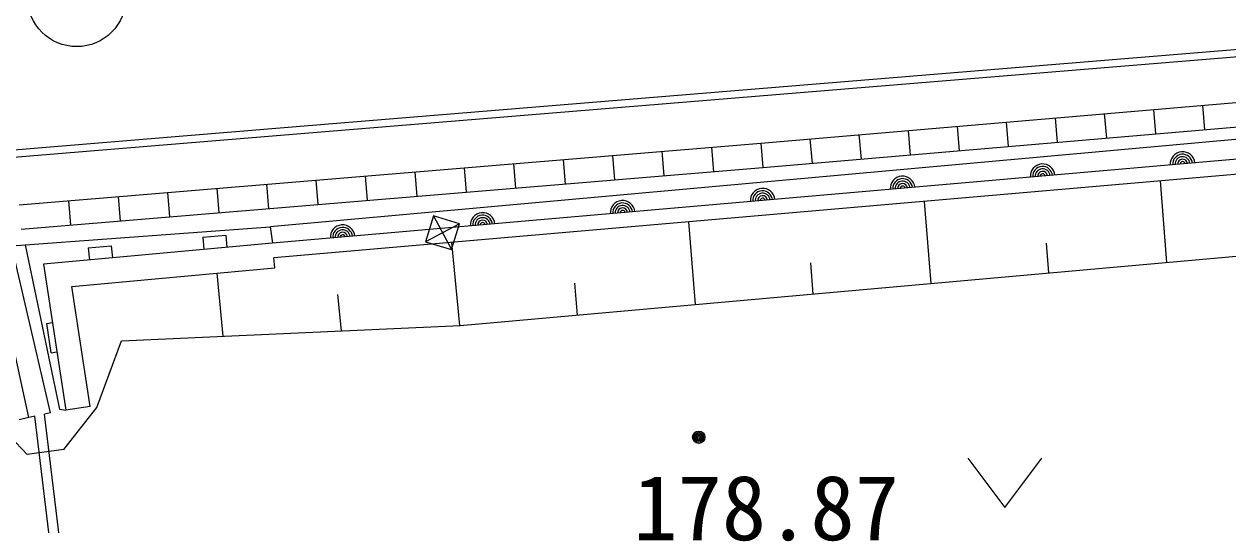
# Model space of a CAD drawing. Units: millimetres, scale not verified. Extents: x 40000 to 680000, y 20000 to 380000.
# Drawn here: x 464865 to 489279, y 299924 to 310088 of the extents above; entities that cross this region are included whole.
import ezdxf
from ezdxf.enums import TextEntityAlignment as Align

# ---------------------------------------------------------------- set-up
doc = ezdxf.new("R2010")
doc.units = ezdxf.units.MM
doc.header["$LTSCALE"] = 1000
doc.layers.add('M-BGD', color=7, linetype='Continuous', lineweight=13)
doc.layers.add('M-BMK-SRVR', color=3, linetype='Continuous', lineweight=13)
doc.styles.add('ＭＳ ゴシック', font='')
doc.styles.get('ＭＳ ゴシック').set_extended_font_data('MS Gothic')

msp = doc.modelspace()

# ---------------------------------------------------------------- linework, layer by layer
at = {"layer": 'M-BGD'}
for p, q in [((492906, 309853), (470466, 308008)), ((492918, 309704), (470479, 307859)), ((479807, 307673), (489757, 308527)), ((487767, 308356), (487809, 307858)), ((488762, 308441), (488804, 307943)), ((484782, 308100), (484824, 307602)), ((485777, 308185), (485819, 307687)), ((486772, 308271), (486814, 307773)), ((470466, 308008), (453227, 306593)), ((470479, 307859), (453240, 306443)), ((479849, 307175), (489799, 308029)), ((482792, 307929), (482834, 307431)), ((483787, 308015), (483829, 307517)), ((464764, 306422), (479807, 307673)), ((489806, 307777), (469857, 305972)), ((479807, 307673), (479848, 307175)), ((479807, 307673), (479849, 307175)), ((480802, 307759), (480844, 307260)), ((481797, 307844), (481839, 307346)), ((489778, 307371), (469905, 305639)), ((476798, 307423), (476840, 306925)), ((477801, 307506), (477842, 307008)), ((478804, 307590), (478845, 307092)), ((464806, 305923), (479849, 307175)), ((473790, 307173), (473831, 306674)), ((474793, 307256), (474834, 306758)), ((475795, 307339), (475837, 306841)), ((489804, 307072), (469932, 305341)), ((470781, 306922), (470823, 306424)), ((471784, 307006), (471826, 306507)), ((472787, 307089), (472828, 306591)), ((488041, 305250), (487910, 306907)), ((488619, 305302), (507729, 307010)), ((467773, 306672), (467814, 306174)), ((468776, 306755), (468817, 306257)), ((469778, 306839), (469820, 306341)), ((465767, 306505), (465809, 306007)), ((466770, 306588), (466811, 306090)), ((483260, 304823), (483128, 306490)), ((473167, 306198), (473006, 305672)), ((473693, 306037), (473167, 306198)), ((473167, 306198), (473532, 305511)), ((464884, 305605), (469857, 305972)), ((469857, 305972), (469905, 305639)), ((473693, 306037), (473006, 305672)), ((473532, 305511), (473693, 306037)), ((478478, 304396), (478346, 306074)), ((468490, 305761), (468954, 305804)), ((468490, 305761), (468512, 305512)), ((468954, 305804), (468977, 305555)), ((473006, 305672), (473532, 305511)), ((464959, 302101), (464224, 305495)), ((464616, 305587), (464884, 305605)), ((465399, 302196), (464621, 305545)), ((464884, 305605), (465585, 302273)), ((469905, 305639), (465262, 305215)), ((466168, 305549), (466632, 305591)), ((466168, 305549), (466191, 305300)), ((466632, 305591), (466655, 305342)), ((473700, 303969), (473543, 305655)), ((485650, 305037), (485602, 305644)), ((465262, 305215), (465710, 302251)), ((469951, 305142), (469932, 305341)), ((473710, 303970), (488619, 305302)), ((480869, 304610), (480819, 305240)), ((465836, 304765), (469951, 305142)), ((468900, 303752), (468780, 305035)), ((466204, 302325), (465836, 304765)), ((476091, 304183), (476031, 304827)), ((471300, 303861), (471231, 304602)), ((465327, 304012), (465441, 304029)), ((465417, 303419), (465327, 304012)), ((466844, 303659), (473710, 303970)), ((466338, 302307), (466844, 303659)), ((465417, 303419), (465531, 303436)), ((465585, 302273), (465710, 302251)), ((465670, 301455), (466338, 302307)), ((466204, 302325), (465710, 302251)), ((464959, 302101), (464764, 302059)), ((465082, 302128), (464959, 302101)), ((465429, 299278), (465082, 302128)), ((465399, 302196), (465278, 302170)), ((465627, 299302), (465278, 302170)), ((464925, 301352), (464700, 301599)), ((465670, 301455), (464925, 301352)), ((484004, 301279), (484754, 300279)), ((484754, 300279), (485504, 301279))]:
    msp.add_line(p, q, dxfattribs=at)
for radius in [125, 100, 75, 50, 25]:
    msp.add_circle((478546, 301704), radius, dxfattribs=at)
for centre, radius in [((488359, 307247), 250), ((488359, 307247), 200), ((488359, 307247), 150), ((485520, 307000), 250), ((485520, 307000), 200), ((485520, 307000), 150), ((488359, 307247), 100), ((488359, 307247), 50), ((482681, 306752), 250), ((482681, 306752), 200), ((482681, 306752), 150), ((485520, 307000), 100), ((485520, 307000), 50), ((479842, 306505), 250), ((479842, 306505), 200), ((479842, 306505), 150), ((482681, 306752), 100), ((482681, 306752), 50), ((477003, 306258), 250), ((477003, 306258), 200), ((477003, 306258), 150), ((479842, 306505), 100), ((479842, 306505), 50), ((474164, 306010), 250), ((474164, 306010), 200), ((474164, 306010), 150), ((477003, 306258), 100), ((477003, 306258), 50), ((471325, 305763), 250), ((471325, 305763), 200), ((471325, 305763), 150), ((474164, 306010), 100), ((474164, 306010), 50), ((471325, 305763), 100), ((471325, 305763), 50)]:
    msp.add_arc(centre, radius, 4.979, 184.979, dxfattribs=at)
at = {"layer": 'M-BMK-SRVR'}
msp.add_circle((465933, 310630), 1000, dxfattribs=at)

# ---------------------------------------------------------------- texts
at = {"layer": 'M-BGD', "style": 'ＭＳ ゴシック'}
msp.add_text('178.87', height=1320, dxfattribs=at).set_placement((477220, 299218), align=Align.BOTTOM_LEFT)

doc.saveas('drawing.dxf')
